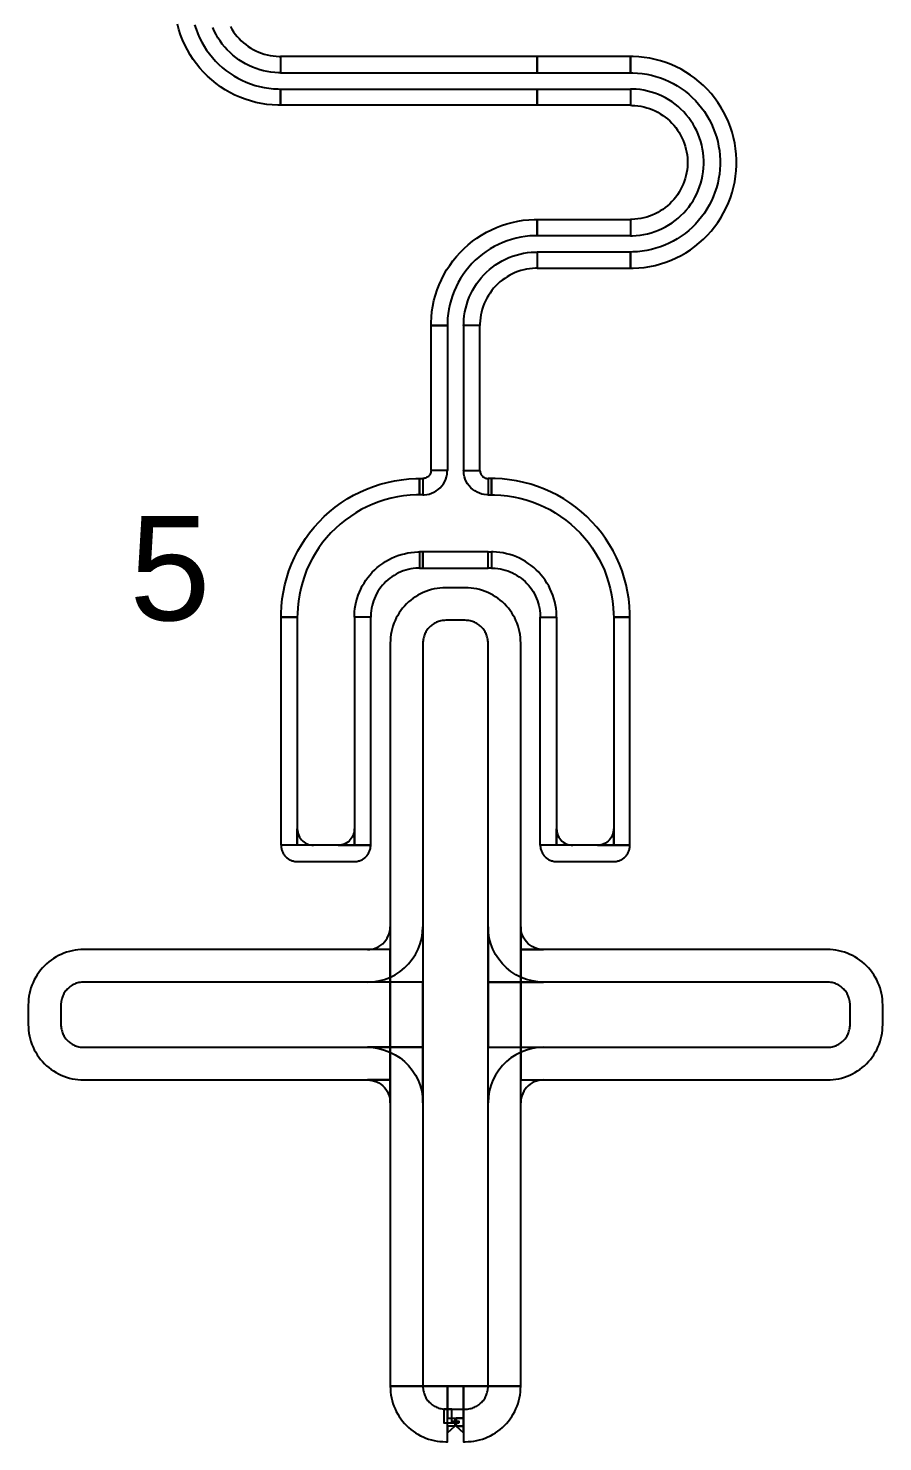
# Model space of a CAD drawing. Extents: x -3500 to 3500, y -3500 to 3500.
# Drawn here: x 1043 to 1567, y -1733 to -866 of the extents above; entities that cross this region are included whole.
import ezdxf

# ---------------------------------------------------------------- set-up
doc = ezdxf.new("R2010")
doc.units = 0
doc.layers.get('0').update_dxf_attribs({"linetype": 'CONTINUOUS'})
for name, color, linetype in [('BASEMETAL', 4, 'CONTINUOUS'), ('FRAME', 8, 'CONTINUOUS'), ('SECONDLAYER', 6, 'CONTINUOUS')]:
    doc.layers.add(name, color=color, linetype=linetype)
doc.styles.get("Standard").update_dxf_attribs({"font": 'arial.ttf'})

# ---------------------------------------------------------------- blocks, each defined once
blk = doc.blocks.new('CHIP_XSEARCH')
for points in [[(4644.97, 2636.38), (4645.86, 2633.64), (4646.89, 2630.95), (4648.06, 2628.32), (4649.37, 2625.76), (4650.81, 2623.26), (4652.38, 2620.85), (4654.07, 2618.52), (4655.88, 2616.28), (4657.81, 2614.14), (4659.84, 2612.1), (4661.98, 2610.18), (4664.22, 2608.37), (4666.55, 2606.67), (4668.97, 2605.1), (4671.46, 2603.67), (4674.03, 2602.36), (4676.66, 2601.19), (4679.34, 2600.15), (4682.08, 2599.26), (4684.86, 2598.52), (4687.68, 2597.92), (4690.52, 2597.47), (4693.39, 2597.17), (4696.26, 2597.02), (4697.7, 2597), (4697.7, 2587), (4696, 2587.02), (4692.6, 2587.2), (4689.22, 2587.56), (4685.86, 2588.09), (4682.53, 2588.8), (4679.24, 2589.68), (4676.01, 2590.73), (4672.83, 2591.95), (4669.72, 2593.33), (4666.69, 2594.88), (4663.74, 2596.58), (4660.89, 2598.43), (4658.13, 2600.43), (4655.49, 2602.57), (4652.96, 2604.85), (4650.55, 2607.26), (4648.28, 2609.79), (4646.14, 2612.43), (4644.14, 2615.18), (4642.28, 2618.04), (4640.58, 2620.98), (4639.04, 2624.02), (4637.65, 2627.13), (4636.43, 2630.3), (4635.38, 2633.54), (4634.5, 2636.83)], [(4666.94, 2635.3), (4667.86, 2633.71), (4668.86, 2632.18), (4669.94, 2630.69), (4671.09, 2629.27), (4672.32, 2627.91), (4673.61, 2626.61), (4674.97, 2625.39), (4676.4, 2624.23), (4677.88, 2623.16), (4679.42, 2622.16), (4681, 2621.24), (4682.64, 2620.41), (4684.31, 2619.66), (4686.02, 2619.01), (4687.76, 2618.44), (4689.53, 2617.97), (4691.33, 2617.59), (4693.14, 2617.3), (4694.96, 2617.11), (4696.79, 2617.01), (4697.7, 2617), (4697.7, 2607), (4696.53, 2607.02), (4694.17, 2607.14), (4691.83, 2607.38), (4689.5, 2607.75), (4687.2, 2608.24), (4684.92, 2608.85), (4682.68, 2609.58), (4680.48, 2610.43), (4678.33, 2611.38), (4676.23, 2612.45), (4674.19, 2613.63), (4672.22, 2614.91), (4670.31, 2616.3), (4668.48, 2617.78), (4666.73, 2619.36), (4665.06, 2621.02), (4663.49, 2622.77), (4662, 2624.61), (4660.62, 2626.51), (4659.33, 2628.49), (4658.16, 2630.53), (4657.09, 2632.63), (4656.13, 2634.78)]]:
    blk.add_lwpolyline(points)
for points in [[(4697.7, 2607), (4855, 2607), (4855, 2617), (4697.7, 2617)], [(4855, 2607), (4912.3, 2607), (4912.3, 2617), (4855, 2617)], [(4912.3, 2607), (4913.74, 2606.98), (4916.61, 2606.83), (4919.48, 2606.53), (4922.32, 2606.08), (4925.14, 2605.48), (4927.92, 2604.74), (4930.66, 2603.85), (4933.34, 2602.81), (4935.97, 2601.64), (4938.54, 2600.33), (4941.03, 2598.9), (4943.45, 2597.33), (4945.78, 2595.63), (4948.02, 2593.82), (4950.16, 2591.9), (4952.19, 2589.86), (4954.12, 2587.72), (4955.93, 2585.48), (4957.62, 2583.15), (4959.19, 2580.74), (4960.63, 2578.24), (4961.94, 2575.68), (4963.11, 2573.05), (4964.14, 2570.36), (4965.03, 2567.62), (4965.78, 2564.84), (4966.38, 2562.02), (4966.83, 2559.18), (4967.13, 2556.32), (4967.28, 2553.44), (4967.28, 2550.56), (4967.13, 2547.68), (4966.83, 2544.82), (4966.38, 2541.98), (4965.78, 2539.16), (4965.03, 2536.38), (4964.14, 2533.64), (4963.11, 2530.95), (4961.94, 2528.32), (4960.63, 2525.76), (4959.19, 2523.26), (4957.62, 2520.85), (4955.93, 2518.52), (4954.12, 2516.28), (4952.19, 2514.14), (4950.16, 2512.1), (4948.02, 2510.18), (4945.78, 2508.37), (4943.45, 2506.67), (4941.03, 2505.1), (4938.54, 2503.67), (4935.97, 2502.36), (4933.34, 2501.19), (4930.66, 2500.15), (4927.92, 2499.26), (4925.14, 2498.52), (4922.32, 2497.92), (4919.48, 2497.47), (4916.61, 2497.17), (4913.74, 2497.02), (4912.3, 2497), (4912.3, 2487), (4914, 2487.02), (4917.4, 2487.2), (4920.78, 2487.56), (4924.14, 2488.09), (4927.47, 2488.8), (4930.76, 2489.68), (4933.99, 2490.73), (4937.17, 2491.95), (4940.28, 2493.33), (4943.31, 2494.88), (4946.26, 2496.58), (4949.11, 2498.43), (4951.87, 2500.43), (4954.51, 2502.57), (4957.04, 2504.85), (4959.45, 2507.26), (4961.72, 2509.79), (4963.86, 2512.43), (4965.86, 2515.18), (4967.72, 2518.04), (4969.42, 2520.98), (4970.96, 2524.02), (4972.35, 2527.13), (4973.57, 2530.3), (4974.62, 2533.54), (4975.5, 2536.83), (4976.21, 2540.15), (4976.74, 2543.52), (4977.1, 2546.9), (4977.27, 2550.3), (4977.27, 2553.7), (4977.1, 2557.1), (4976.74, 2560.48), (4976.21, 2563.85), (4975.5, 2567.17), (4974.62, 2570.46), (4973.57, 2573.7), (4972.35, 2576.87), (4970.96, 2579.98), (4969.42, 2583.02), (4967.72, 2585.96), (4965.86, 2588.82), (4963.86, 2591.57), (4961.72, 2594.21), (4959.45, 2596.74), (4957.04, 2599.15), (4954.51, 2601.43), (4951.87, 2603.57), (4949.11, 2605.57), (4946.26, 2607.42), (4943.31, 2609.12), (4940.28, 2610.67), (4937.17, 2612.05), (4933.99, 2613.27), (4930.76, 2614.32), (4927.47, 2615.2), (4924.14, 2615.91), (4920.78, 2616.44), (4917.4, 2616.8), (4914, 2616.98), (4912.3, 2617)], [(4697.7, 2597), (4855, 2597), (4855, 2587), (4697.7, 2587)], [(4855, 2597), (4912.3, 2597), (4912.3, 2587), (4855, 2587)], [(4912.3, 2587), (4913.21, 2586.99), (4915.04, 2586.89), (4916.86, 2586.7), (4918.67, 2586.41), (4920.47, 2586.03), (4922.24, 2585.56), (4923.98, 2584.99), (4925.69, 2584.34), (4927.36, 2583.59), (4929, 2582.76), (4930.58, 2581.84), (4932.12, 2580.84), (4933.6, 2579.77), (4935.03, 2578.61), (4936.39, 2577.39), (4937.68, 2576.09), (4938.91, 2574.73), (4940.06, 2573.31), (4941.14, 2571.82), (4942.14, 2570.29), (4943.06, 2568.7), (4943.89, 2567.07), (4944.63, 2565.39), (4945.29, 2563.68), (4945.86, 2561.94), (4946.33, 2560.17), (4946.71, 2558.38), (4947, 2556.57), (4947.19, 2554.75), (4947.28, 2552.92), (4947.28, 2551.08), (4947.19, 2549.25), (4947, 2547.43), (4946.71, 2545.62), (4946.33, 2543.83), (4945.86, 2542.06), (4945.29, 2540.32), (4944.63, 2538.61), (4943.89, 2536.93), (4943.06, 2535.3), (4942.14, 2533.71), (4941.14, 2532.18), (4940.06, 2530.69), (4938.91, 2529.27), (4937.68, 2527.91), (4936.39, 2526.61), (4935.03, 2525.39), (4933.6, 2524.23), (4932.12, 2523.16), (4930.58, 2522.16), (4929, 2521.24), (4927.36, 2520.41), (4925.69, 2519.66), (4923.98, 2519.01), (4922.24, 2518.44), (4920.47, 2517.97), (4918.67, 2517.59), (4916.86, 2517.3), (4915.04, 2517.11), (4913.21, 2517.01), (4912.3, 2517), (4912.3, 2507), (4913.47, 2507.02), (4915.83, 2507.14), (4918.17, 2507.38), (4920.5, 2507.75), (4922.8, 2508.24), (4925.08, 2508.85), (4927.32, 2509.58), (4929.52, 2510.43), (4931.67, 2511.38), (4933.77, 2512.45), (4935.81, 2513.63), (4937.78, 2514.91), (4939.69, 2516.3), (4941.52, 2517.78), (4943.27, 2519.36), (4944.94, 2521.02), (4946.51, 2522.77), (4948, 2524.61), (4949.38, 2526.51), (4950.67, 2528.49), (4951.84, 2530.53), (4952.91, 2532.63), (4953.87, 2534.78), (4954.72, 2536.98), (4955.44, 2539.22), (4956.05, 2541.49), (4956.54, 2543.8), (4956.91, 2546.13), (4957.16, 2548.47), (4957.28, 2550.82), (4957.28, 2553.18), (4957.16, 2555.53), (4956.91, 2557.87), (4956.54, 2560.2), (4956.05, 2562.51), (4955.44, 2564.78), (4954.72, 2567.02), (4953.87, 2569.22), (4952.91, 2571.37), (4951.84, 2573.47), (4950.67, 2575.51), (4949.38, 2577.49), (4948, 2579.39), (4946.51, 2581.23), (4944.94, 2582.98), (4943.27, 2584.64), (4941.52, 2586.22), (4939.69, 2587.7), (4937.78, 2589.09), (4935.81, 2590.37), (4933.77, 2591.55), (4931.67, 2592.62), (4929.52, 2593.57), (4927.32, 2594.42), (4925.08, 2595.15), (4922.8, 2595.76), (4920.5, 2596.25), (4918.17, 2596.62), (4915.83, 2596.86), (4913.47, 2596.98), (4912.3, 2597)], [(4855, 2507), (4853.56, 2506.98), (4850.68, 2506.83), (4847.82, 2506.53), (4844.98, 2506.08), (4842.16, 2505.48), (4839.38, 2504.74), (4836.64, 2503.85), (4833.95, 2502.81), (4831.32, 2501.64), (4828.76, 2500.33), (4826.26, 2498.9), (4823.85, 2497.33), (4821.52, 2495.63), (4819.28, 2493.82), (4817.14, 2491.9), (4815.1, 2489.86), (4813.18, 2487.72), (4811.37, 2485.48), (4809.67, 2483.15), (4808.1, 2480.74), (4806.67, 2478.24), (4805.36, 2475.68), (4804.19, 2473.05), (4803.15, 2470.36), (4802.26, 2467.62), (4801.52, 2464.84), (4800.92, 2462.02), (4800.47, 2459.18), (4800.17, 2456.32), (4800.02, 2453.44), (4800, 2452), (4790, 2452), (4790.02, 2453.7), (4790.2, 2457.1), (4790.56, 2460.48), (4791.09, 2463.85), (4791.8, 2467.17), (4792.68, 2470.46), (4793.73, 2473.7), (4794.95, 2476.87), (4796.33, 2479.98), (4797.88, 2483.02), (4799.58, 2485.96), (4801.43, 2488.82), (4803.43, 2491.57), (4805.57, 2494.21), (4807.85, 2496.74), (4810.26, 2499.15), (4812.79, 2501.43), (4815.43, 2503.57), (4818.18, 2505.57), (4821.04, 2507.42), (4823.98, 2509.12), (4827.02, 2510.67), (4830.13, 2512.05), (4833.3, 2513.27), (4836.54, 2514.32), (4839.83, 2515.2), (4843.15, 2515.91), (4846.52, 2516.44), (4849.9, 2516.8), (4853.3, 2516.98), (4855, 2517)], [(4912.3, 2507), (4855, 2507), (4855, 2517), (4912.3, 2517)], [(4855, 2487), (4854.08, 2486.99), (4852.25, 2486.89), (4850.43, 2486.7), (4848.62, 2486.41), (4846.83, 2486.03), (4845.06, 2485.56), (4843.32, 2484.99), (4841.61, 2484.34), (4839.93, 2483.59), (4838.3, 2482.76), (4836.71, 2481.84), (4835.18, 2480.84), (4833.69, 2479.77), (4832.27, 2478.61), (4830.91, 2477.39), (4829.61, 2476.09), (4828.39, 2474.73), (4827.23, 2473.31), (4826.16, 2471.82), (4825.16, 2470.29), (4824.24, 2468.7), (4823.41, 2467.07), (4822.66, 2465.39), (4822.01, 2463.68), (4821.44, 2461.94), (4820.97, 2460.17), (4820.59, 2458.38), (4820.3, 2456.57), (4820.11, 2454.75), (4820.01, 2452.92), (4820, 2452), (4810, 2452), (4810.02, 2453.18), (4810.14, 2455.53), (4810.38, 2457.87), (4810.75, 2460.2), (4811.24, 2462.51), (4811.85, 2464.78), (4812.58, 2467.02), (4813.43, 2469.22), (4814.38, 2471.37), (4815.45, 2473.47), (4816.63, 2475.51), (4817.91, 2477.49), (4819.3, 2479.39), (4820.78, 2481.23), (4822.36, 2482.98), (4824.02, 2484.64), (4825.77, 2486.22), (4827.61, 2487.7), (4829.51, 2489.09), (4831.49, 2490.37), (4833.53, 2491.55), (4835.63, 2492.62), (4837.78, 2493.57), (4839.98, 2494.42), (4842.22, 2495.15), (4844.49, 2495.76), (4846.8, 2496.25), (4849.13, 2496.62), (4851.47, 2496.86), (4853.82, 2496.98), (4855, 2497)], [(4912.3, 2497), (4855, 2497), (4855, 2487), (4912.3, 2487)], [(4800, 2452), (4800, 2363), (4790, 2363), (4790, 2452)], [(4810, 2452), (4810, 2363), (4820, 2363), (4820, 2452)], [(4790, 2363), (4789.99, 2362.74), (4789.94, 2362.22), (4789.83, 2361.71), (4789.67, 2361.21), (4789.46, 2360.73), (4789.19, 2360.28), (4788.89, 2359.85), (4788.54, 2359.46), (4788.15, 2359.11), (4787.72, 2358.81), (4787.27, 2358.54), (4786.79, 2358.33), (4786.29, 2358.17), (4785.78, 2358.06), (4785.26, 2358.01), (4785, 2358), (4785, 2348), (4785.79, 2348.02), (4787.35, 2348.18), (4788.88, 2348.51), (4790.38, 2349), (4791.81, 2349.63), (4793.17, 2350.42), (4794.44, 2351.34), (4795.61, 2352.39), (4796.66, 2353.56), (4797.58, 2354.83), (4798.37, 2356.19), (4799, 2357.62), (4799.49, 2359.12), (4799.82, 2360.65), (4799.98, 2362.21), (4800, 2363)], [(4820, 2363), (4820.01, 2362.74), (4820.06, 2362.22), (4820.17, 2361.71), (4820.33, 2361.21), (4820.54, 2360.73), (4820.81, 2360.28), (4821.11, 2359.85), (4821.46, 2359.46), (4821.85, 2359.11), (4822.28, 2358.81), (4822.73, 2358.54), (4823.21, 2358.33), (4823.71, 2358.17), (4824.22, 2358.06), (4824.74, 2358.01), (4825, 2358), (4825, 2348), (4824.21, 2348.02), (4822.65, 2348.18), (4821.12, 2348.51), (4819.62, 2349), (4818.19, 2349.63), (4816.83, 2350.42), (4815.56, 2351.34), (4814.39, 2352.39), (4813.34, 2353.56), (4812.42, 2354.83), (4811.63, 2356.19), (4811, 2357.62), (4810.51, 2359.12), (4810.18, 2360.65), (4810.02, 2362.21), (4810, 2363)], [(4783, 2348), (4781.04, 2347.97), (4777.12, 2347.77), (4773.21, 2347.36), (4769.33, 2346.74), (4765.49, 2345.93), (4761.7, 2344.91), (4757.96, 2343.7), (4754.3, 2342.29), (4750.71, 2340.69), (4747.21, 2338.91), (4743.81, 2336.95), (4740.52, 2334.81), (4737.34, 2332.5), (4734.29, 2330.03), (4731.37, 2327.4), (4728.6, 2324.63), (4725.97, 2321.71), (4723.5, 2318.66), (4721.19, 2315.48), (4719.05, 2312.19), (4717.09, 2308.79), (4715.31, 2305.29), (4713.71, 2301.7), (4712.3, 2298.04), (4711.09, 2294.3), (4710.07, 2290.51), (4709.26, 2286.67), (4708.64, 2282.79), (4708.23, 2278.88), (4708.03, 2274.96), (4708, 2273), (4698, 2273), (4698.03, 2275.23), (4698.26, 2279.67), (4698.73, 2284.09), (4699.42, 2288.49), (4700.35, 2292.84), (4701.5, 2297.14), (4702.88, 2301.37), (4704.47, 2305.53), (4706.28, 2309.59), (4708.3, 2313.56), (4710.53, 2317.41), (4712.95, 2321.14), (4715.56, 2324.74), (4718.37, 2328.2), (4721.34, 2331.51), (4724.49, 2334.66), (4727.8, 2337.63), (4731.26, 2340.44), (4734.86, 2343.05), (4738.59, 2345.47), (4742.44, 2347.7), (4746.41, 2349.72), (4750.47, 2351.53), (4754.63, 2353.12), (4758.86, 2354.5), (4763.16, 2355.65), (4767.51, 2356.58), (4771.91, 2357.27), (4776.33, 2357.74), (4780.77, 2357.97), (4783, 2358)], [(4785, 2348), (4783, 2348), (4783, 2358), (4785, 2358)], [(4825, 2348), (4827, 2348), (4827, 2358), (4825, 2358)], [(4827, 2348), (4828.96, 2347.97), (4832.88, 2347.77), (4836.79, 2347.36), (4840.67, 2346.74), (4844.51, 2345.93), (4848.3, 2344.91), (4852.04, 2343.7), (4855.7, 2342.29), (4859.29, 2340.69), (4862.79, 2338.91), (4866.19, 2336.95), (4869.48, 2334.81), (4872.66, 2332.5), (4875.71, 2330.03), (4878.63, 2327.4), (4881.4, 2324.63), (4884.03, 2321.71), (4886.5, 2318.66), (4888.81, 2315.48), (4890.95, 2312.19), (4892.91, 2308.79), (4894.69, 2305.29), (4896.29, 2301.7), (4897.7, 2298.04), (4898.91, 2294.3), (4899.93, 2290.51), (4900.74, 2286.67), (4901.36, 2282.79), (4901.77, 2278.88), (4901.97, 2274.96), (4902, 2273), (4912, 2273), (4911.97, 2275.23), (4911.74, 2279.67), (4911.27, 2284.09), (4910.58, 2288.49), (4909.65, 2292.84), (4908.5, 2297.14), (4907.12, 2301.37), (4905.53, 2305.53), (4903.72, 2309.59), (4901.7, 2313.56), (4899.47, 2317.41), (4897.05, 2321.14), (4894.44, 2324.74), (4891.63, 2328.2), (4888.66, 2331.51), (4885.51, 2334.66), (4882.2, 2337.63), (4878.74, 2340.44), (4875.14, 2343.05), (4871.41, 2345.47), (4867.56, 2347.7), (4863.59, 2349.72), (4859.53, 2351.53), (4855.37, 2353.12), (4851.14, 2354.5), (4846.84, 2355.65), (4842.49, 2356.58), (4838.09, 2357.27), (4833.67, 2357.74), (4829.23, 2357.97), (4827, 2358)], [(4783, 2303), (4782.21, 2302.99), (4780.65, 2302.91), (4779.08, 2302.74), (4777.53, 2302.5), (4776, 2302.17), (4774.48, 2301.76), (4772.99, 2301.28), (4771.52, 2300.72), (4770.08, 2300.08), (4768.69, 2299.36), (4767.33, 2298.58), (4766.01, 2297.72), (4764.74, 2296.8), (4763.52, 2295.81), (4762.35, 2294.76), (4761.24, 2293.65), (4760.19, 2292.48), (4759.2, 2291.26), (4758.28, 2289.99), (4757.42, 2288.67), (4756.64, 2287.31), (4755.92, 2285.92), (4755.28, 2284.48), (4754.72, 2283.01), (4754.24, 2281.52), (4753.83, 2280), (4753.5, 2278.47), (4753.26, 2276.92), (4753.09, 2275.35), (4753.01, 2273.79), (4753, 2273), (4743, 2273), (4743.01, 2274.05), (4743.12, 2276.14), (4743.34, 2278.22), (4743.67, 2280.29), (4744.11, 2282.34), (4744.65, 2284.36), (4745.29, 2286.35), (4746.04, 2288.31), (4746.9, 2290.22), (4747.85, 2292.09), (4748.89, 2293.9), (4750.03, 2295.66), (4751.27, 2297.35), (4752.58, 2298.98), (4753.99, 2300.53), (4755.47, 2302.01), (4757.02, 2303.42), (4758.65, 2304.73), (4760.34, 2305.97), (4762.1, 2307.11), (4763.91, 2308.15), (4765.78, 2309.1), (4767.69, 2309.96), (4769.65, 2310.71), (4771.64, 2311.35), (4773.66, 2311.89), (4775.71, 2312.33), (4777.78, 2312.66), (4779.86, 2312.88), (4781.95, 2312.99), (4783, 2313)], [(4785, 2313), (4783, 2313), (4783, 2303), (4785, 2303)], [(4785, 2313), (4785, 2303), (4825, 2303), (4825, 2313)], [(4825, 2313), (4827, 2313), (4827, 2303), (4825, 2303)], [(4827, 2303), (4827.79, 2302.99), (4829.35, 2302.91), (4830.92, 2302.74), (4832.47, 2302.5), (4834, 2302.17), (4835.52, 2301.76), (4837.01, 2301.28), (4838.48, 2300.72), (4839.92, 2300.08), (4841.31, 2299.36), (4842.67, 2298.58), (4843.99, 2297.72), (4845.26, 2296.8), (4846.48, 2295.81), (4847.65, 2294.76), (4848.76, 2293.65), (4849.81, 2292.48), (4850.8, 2291.26), (4851.72, 2289.99), (4852.58, 2288.67), (4853.36, 2287.31), (4854.08, 2285.92), (4854.72, 2284.48), (4855.28, 2283.01), (4855.76, 2281.52), (4856.17, 2280), (4856.5, 2278.47), (4856.74, 2276.92), (4856.91, 2275.35), (4856.99, 2273.79), (4857, 2273), (4867, 2273), (4866.99, 2274.05), (4866.88, 2276.14), (4866.66, 2278.22), (4866.33, 2280.29), (4865.89, 2282.34), (4865.35, 2284.36), (4864.71, 2286.35), (4863.96, 2288.31), (4863.1, 2290.22), (4862.15, 2292.09), (4861.11, 2293.9), (4859.97, 2295.66), (4858.73, 2297.35), (4857.42, 2298.98), (4856.01, 2300.53), (4854.53, 2302.01), (4852.98, 2303.42), (4851.35, 2304.73), (4849.66, 2305.97), (4847.9, 2307.11), (4846.09, 2308.15), (4844.22, 2309.1), (4842.31, 2309.96), (4840.35, 2310.71), (4838.36, 2311.35), (4836.34, 2311.89), (4834.29, 2312.33), (4832.22, 2312.66), (4830.14, 2312.88), (4828.05, 2312.99), (4827, 2313)], [(4805, 2291), (4799, 2291), (4797.22, 2290.95), (4795.45, 2290.81), (4793.68, 2290.58), (4791.93, 2290.26), (4790.2, 2289.84), (4788.49, 2289.34), (4786.82, 2288.74), (4785.17, 2288.06), (4783.56, 2287.29), (4782, 2286.44), (4780.48, 2285.51), (4779.02, 2284.51), (4777.6, 2283.42), (4776.25, 2282.27), (4774.96, 2281.04), (4773.73, 2279.75), (4772.58, 2278.4), (4771.49, 2276.98), (4770.49, 2275.52), (4769.56, 2274), (4768.71, 2272.44), (4767.94, 2270.83), (4767.26, 2269.18), (4766.66, 2267.51), (4766.16, 2265.8), (4765.74, 2264.07), (4765.42, 2262.32), (4765.19, 2260.55), (4765.05, 2258.78), (4765, 2257), (4765, 1801), (4845, 1801), (4845, 2257), (4844.95, 2258.78), (4844.81, 2260.55), (4844.58, 2262.32), (4844.26, 2264.07), (4843.84, 2265.8), (4843.34, 2267.51), (4842.74, 2269.18), (4842.06, 2270.83), (4841.29, 2272.44), (4840.44, 2274), (4839.51, 2275.52), (4838.51, 2276.98), (4837.42, 2278.4), (4836.27, 2279.75), (4835.04, 2281.04), (4833.75, 2282.27), (4832.4, 2283.42), (4830.98, 2284.51), (4829.52, 2285.51), (4828, 2286.44), (4826.44, 2287.29), (4824.83, 2288.06), (4823.18, 2288.74), (4821.51, 2289.34), (4819.8, 2289.84), (4818.07, 2290.26), (4816.32, 2290.58), (4814.55, 2290.81), (4812.78, 2290.95), (4811, 2291)], [(4708, 2273), (4708, 2133), (4698, 2133), (4698, 2273)], [(4743, 2273), (4743, 2133), (4753, 2133), (4753, 2273)], [(4867, 2273), (4867, 2133), (4857, 2133), (4857, 2273)], [(4902, 2273), (4902, 2133), (4912, 2133), (4912, 2273)], [(4708, 2133), (4708, 2143), (4708.05, 2141.95), (4708.22, 2140.92), (4708.49, 2139.91), (4708.86, 2138.93), (4709.34, 2138), (4709.91, 2137.12), (4710.57, 2136.31), (4711.31, 2135.57), (4712.12, 2134.91), (4713, 2134.34), (4713.93, 2133.86), (4714.91, 2133.49), (4715.92, 2133.22), (4716.95, 2133.05), (4718, 2133)], [(4743, 2133), (4743, 2143), (4742.95, 2141.95), (4742.78, 2140.92), (4742.51, 2139.91), (4742.14, 2138.93), (4741.66, 2138), (4741.09, 2137.12), (4740.43, 2136.31), (4739.69, 2135.57), (4738.88, 2134.91), (4738, 2134.34), (4737.07, 2133.86), (4736.09, 2133.49), (4735.08, 2133.22), (4734.05, 2133.05), (4733, 2133)], [(4867, 2133), (4867, 2143), (4867.05, 2141.95), (4867.22, 2140.92), (4867.49, 2139.91), (4867.86, 2138.93), (4868.34, 2138), (4868.91, 2137.12), (4869.57, 2136.31), (4870.31, 2135.57), (4871.12, 2134.91), (4872, 2134.34), (4872.93, 2133.86), (4873.91, 2133.49), (4874.92, 2133.22), (4875.95, 2133.05), (4877, 2133)], [(4902, 2133), (4902, 2143), (4901.95, 2141.95), (4901.78, 2140.92), (4901.51, 2139.91), (4901.14, 2138.93), (4900.66, 2138), (4900.09, 2137.12), (4899.43, 2136.31), (4898.69, 2135.57), (4897.88, 2134.91), (4897, 2134.34), (4896.07, 2133.86), (4895.09, 2133.49), (4894.08, 2133.22), (4893.05, 2133.05), (4892, 2133)], [(4725.5, 2133), (4698, 2133), (4698, 2133), (4698.01, 2132.48), (4698.05, 2131.95), (4698.12, 2131.44), (4698.22, 2130.92), (4698.34, 2130.41), (4698.49, 2129.91), (4698.66, 2129.42), (4698.86, 2128.93), (4699.09, 2128.46), (4699.34, 2128), (4699.61, 2127.55), (4699.91, 2127.12), (4700.23, 2126.71), (4700.57, 2126.31), (4700.93, 2125.93), (4701.31, 2125.57), (4701.71, 2125.23), (4702.12, 2124.91), (4702.55, 2124.61), (4703, 2124.34), (4703.46, 2124.09), (4703.93, 2123.86), (4704.42, 2123.66), (4704.91, 2123.49), (4705.41, 2123.34), (4705.92, 2123.22), (4706.44, 2123.12), (4706.95, 2123.05), (4707.48, 2123.01), (4708, 2123), (4743, 2123), (4743.52, 2123.01), (4744.05, 2123.05), (4744.56, 2123.12), (4745.08, 2123.22), (4745.59, 2123.34), (4746.09, 2123.49), (4746.58, 2123.66), (4747.07, 2123.86), (4747.54, 2124.09), (4748, 2124.34), (4748.45, 2124.61), (4748.88, 2124.91), (4749.29, 2125.23), (4749.69, 2125.57), (4750.07, 2125.93), (4750.43, 2126.31), (4750.77, 2126.71), (4751.09, 2127.12), (4751.39, 2127.55), (4751.66, 2128), (4751.91, 2128.46), (4752.14, 2128.93), (4752.34, 2129.42), (4752.51, 2129.91), (4752.66, 2130.41), (4752.78, 2130.92), (4752.88, 2131.44), (4752.95, 2131.95), (4752.99, 2132.48), (4753, 2133), (4753, 2133)], [(4884.5, 2133), (4857, 2133), (4857, 2133), (4857.01, 2132.48), (4857.05, 2131.95), (4857.12, 2131.44), (4857.22, 2130.92), (4857.34, 2130.41), (4857.49, 2129.91), (4857.66, 2129.42), (4857.86, 2128.93), (4858.09, 2128.46), (4858.34, 2128), (4858.61, 2127.55), (4858.91, 2127.12), (4859.23, 2126.71), (4859.57, 2126.31), (4859.93, 2125.93), (4860.31, 2125.57), (4860.71, 2125.23), (4861.12, 2124.91), (4861.55, 2124.61), (4862, 2124.34), (4862.46, 2124.09), (4862.93, 2123.86), (4863.42, 2123.66), (4863.91, 2123.49), (4864.41, 2123.34), (4864.92, 2123.22), (4865.44, 2123.12), (4865.95, 2123.05), (4866.48, 2123.01), (4867, 2123), (4902, 2123), (4902.52, 2123.01), (4903.05, 2123.05), (4903.56, 2123.12), (4904.08, 2123.22), (4904.59, 2123.34), (4905.09, 2123.49), (4905.58, 2123.66), (4906.07, 2123.86), (4906.54, 2124.09), (4907, 2124.34), (4907.45, 2124.61), (4907.88, 2124.91), (4908.29, 2125.23), (4908.69, 2125.57), (4909.07, 2125.93), (4909.43, 2126.31), (4909.77, 2126.71), (4910.09, 2127.12), (4910.39, 2127.55), (4910.66, 2128), (4910.91, 2128.46), (4911.14, 2128.93), (4911.34, 2129.42), (4911.51, 2129.91), (4911.66, 2130.41), (4911.78, 2130.92), (4911.88, 2131.44), (4911.95, 2131.95), (4911.99, 2132.48), (4912, 2133), (4912, 2133)], [(4765, 2069), (4751, 2069), (4752.46, 2069.08), (4753.91, 2069.31), (4755.33, 2069.69), (4756.69, 2070.21), (4758, 2070.88), (4759.23, 2071.67), (4760.37, 2072.6), (4761.4, 2073.63), (4762.33, 2074.77), (4763.12, 2076), (4763.79, 2077.31), (4764.31, 2078.67), (4764.69, 2080.09), (4764.92, 2081.54), (4765, 2083)], [(4845, 2069), (4859, 2069), (4857.54, 2069.08), (4856.09, 2069.31), (4854.67, 2069.69), (4853.31, 2070.21), (4852, 2070.88), (4850.77, 2071.67), (4849.63, 2072.6), (4848.6, 2073.63), (4847.67, 2074.77), (4846.88, 2076), (4846.21, 2077.31), (4845.69, 2078.67), (4845.31, 2080.09), (4845.08, 2081.54), (4845, 2083)], [(4765, 2029), (4765, 2069), (4577, 2069), (4575.22, 2068.95), (4573.45, 2068.81), (4571.68, 2068.58), (4569.93, 2068.26), (4568.2, 2067.84), (4566.49, 2067.34), (4564.82, 2066.74), (4563.17, 2066.06), (4561.56, 2065.29), (4560, 2064.44), (4558.48, 2063.51), (4557.02, 2062.51), (4555.6, 2061.42), (4554.25, 2060.27), (4552.96, 2059.04), (4551.73, 2057.75), (4550.58, 2056.4), (4549.49, 2054.98), (4548.49, 2053.52), (4547.56, 2052), (4546.71, 2050.44), (4545.94, 2048.83), (4545.26, 2047.18), (4544.66, 2045.51), (4544.16, 2043.8), (4543.74, 2042.07), (4543.42, 2040.32), (4543.19, 2038.55), (4543.05, 2036.78), (4543, 2035), (4543, 2023), (4543.05, 2021.22), (4543.19, 2019.45), (4543.42, 2017.68), (4543.74, 2015.93), (4544.16, 2014.2), (4544.66, 2012.49), (4545.26, 2010.82), (4545.94, 2009.17), (4546.71, 2007.56), (4547.56, 2006), (4548.49, 2004.48), (4549.49, 2003.02), (4550.58, 2001.6), (4551.73, 2000.25), (4552.96, 1998.96), (4554.25, 1997.73), (4555.6, 1996.58), (4557.02, 1995.49), (4558.48, 1994.49), (4560, 1993.56), (4561.56, 1992.71), (4563.17, 1991.94), (4564.82, 1991.26), (4566.49, 1990.66), (4568.2, 1990.16), (4569.93, 1989.74), (4571.68, 1989.42), (4573.45, 1989.19), (4575.22, 1989.05), (4577, 1989), (4765, 1989)], [(4845, 2029), (4845, 1989), (5033, 1989), (5034.78, 1989.05), (5036.55, 1989.19), (5038.32, 1989.42), (5040.07, 1989.74), (5041.8, 1990.16), (5043.51, 1990.66), (5045.18, 1991.26), (5046.83, 1991.94), (5048.44, 1992.71), (5050, 1993.56), (5051.52, 1994.49), (5052.98, 1995.49), (5054.4, 1996.58), (5055.75, 1997.73), (5057.04, 1998.96), (5058.27, 2000.25), (5059.42, 2001.6), (5060.51, 2003.02), (5061.51, 2004.48), (5062.44, 2006), (5063.29, 2007.56), (5064.06, 2009.17), (5064.74, 2010.82), (5065.34, 2012.49), (5065.84, 2014.2), (5066.26, 2015.93), (5066.58, 2017.68), (5066.81, 2019.45), (5066.95, 2021.22), (5067, 2023), (5067, 2035), (5066.95, 2036.78), (5066.81, 2038.55), (5066.58, 2040.32), (5066.26, 2042.07), (5065.84, 2043.8), (5065.34, 2045.51), (5064.74, 2047.18), (5064.06, 2048.83), (5063.29, 2050.44), (5062.44, 2052), (5061.51, 2053.52), (5060.51, 2054.98), (5059.42, 2056.4), (5058.27, 2057.75), (5057.04, 2059.04), (5055.75, 2060.27), (5054.4, 2061.42), (5052.98, 2062.51), (5051.52, 2063.51), (5050, 2064.44), (5048.44, 2065.29), (5046.83, 2066.06), (5045.18, 2066.74), (5043.51, 2067.34), (5041.8, 2067.84), (5040.07, 2068.26), (5038.32, 2068.58), (5036.55, 2068.81), (5034.78, 2068.95), (5033, 2069), (4845, 2069)], [(4765, 1989), (4751, 1989), (4752.46, 1988.92), (4753.91, 1988.69), (4755.33, 1988.31), (4756.69, 1987.79), (4758, 1987.12), (4759.23, 1986.33), (4760.37, 1985.4), (4761.4, 1984.37), (4762.33, 1983.23), (4763.12, 1982), (4763.79, 1980.69), (4764.31, 1979.33), (4764.69, 1977.91), (4764.92, 1976.46), (4765, 1975)], [(4845, 1989), (4859, 1989), (4857.54, 1988.92), (4856.09, 1988.69), (4854.67, 1988.31), (4853.31, 1987.79), (4852, 1987.12), (4850.77, 1986.33), (4849.63, 1985.4), (4848.6, 1984.37), (4847.67, 1983.23), (4846.88, 1982), (4846.21, 1980.69), (4845.69, 1979.33), (4845.31, 1977.91), (4845.08, 1976.46), (4845, 1975)], [(4782.5, 1801), (4765, 1801), (4765, 1801), (4765.05, 1799.22), (4765.19, 1797.45), (4765.42, 1795.68), (4765.74, 1793.93), (4766.16, 1792.2), (4766.66, 1790.49), (4767.26, 1788.82), (4767.94, 1787.17), (4768.71, 1785.56), (4769.56, 1784), (4770.49, 1782.48), (4771.49, 1781.02), (4772.58, 1779.6), (4773.73, 1778.25), (4774.96, 1776.96), (4776.25, 1775.73), (4777.6, 1774.58), (4779.02, 1773.49), (4780.48, 1772.49), (4782, 1771.56), (4783.56, 1770.71), (4785.17, 1769.94), (4786.82, 1769.26), (4788.49, 1768.66), (4790.2, 1768.16), (4791.93, 1767.74), (4793.68, 1767.42), (4795.45, 1767.19), (4797.22, 1767.05), (4799, 1767), (4800, 1767), (4800, 1801)], [(4800, 1801), (4800, 1781.5), (4810, 1781.5), (4810, 1801)], [(4827.5, 1801), (4810, 1801), (4810, 1767), (4811, 1767), (4812.78, 1767.05), (4814.55, 1767.19), (4816.32, 1767.42), (4818.07, 1767.74), (4819.8, 1768.16), (4821.51, 1768.66), (4823.18, 1769.26), (4824.83, 1769.94), (4826.44, 1770.71), (4828, 1771.56), (4829.52, 1772.49), (4830.98, 1773.49), (4832.4, 1774.58), (4833.75, 1775.73), (4835.04, 1776.96), (4836.27, 1778.25), (4837.42, 1779.6), (4838.51, 1781.02), (4839.51, 1782.48), (4840.44, 1784), (4841.29, 1785.56), (4842.06, 1787.17), (4842.74, 1788.82), (4843.34, 1790.49), (4843.84, 1792.2), (4844.26, 1793.93), (4844.58, 1795.68), (4844.81, 1797.45), (4844.95, 1799.22), (4845, 1801), (4845, 1801)], [(4804.65, 1781.5), (4804.65, 1776.5), (4800, 1776.5), (4800, 1781.5)], [(4805.35, 1781.5), (4805.35, 1776.5), (4810, 1776.5), (4810, 1781.5)], [(4800, 1776.5), (4800, 1772.5), (4800, 1772.5), (4804.65, 1776.5)], [(4805.35, 1776.5), (4810, 1772.5), (4810, 1772.5), (4810, 1776.5)]]:
    blk.add_lwpolyline(points, close=True)
at = {"layer": 'SECONDLAYER'}
for points in [[(4805, 1787), (4811, 1787), (4811.73, 1787.02), (4812.46, 1787.08), (4813.19, 1787.17), (4813.91, 1787.31), (4814.62, 1787.48), (4815.33, 1787.69), (4816.02, 1787.93), (4816.69, 1788.21), (4817.36, 1788.53), (4818, 1788.88), (4818.62, 1789.26), (4819.23, 1789.67), (4819.81, 1790.12), (4820.37, 1790.6), (4820.9, 1791.1), (4821.4, 1791.63), (4821.88, 1792.19), (4822.33, 1792.77), (4822.74, 1793.38), (4823.12, 1794), (4823.47, 1794.64), (4823.79, 1795.31), (4824.07, 1795.98), (4824.31, 1796.67), (4824.52, 1797.38), (4824.69, 1798.09), (4824.83, 1798.81), (4824.92, 1799.54), (4824.98, 1800.27), (4825, 1801), (4825, 2257), (4824.98, 2257.73), (4824.92, 2258.46), (4824.83, 2259.19), (4824.69, 2259.91), (4824.52, 2260.62), (4824.31, 2261.33), (4824.07, 2262.02), (4823.79, 2262.69), (4823.47, 2263.36), (4823.12, 2264), (4822.74, 2264.62), (4822.33, 2265.23), (4821.88, 2265.81), (4821.4, 2266.37), (4820.9, 2266.9), (4820.37, 2267.4), (4819.81, 2267.88), (4819.23, 2268.33), (4818.62, 2268.74), (4818, 2269.12), (4817.36, 2269.47), (4816.69, 2269.79), (4816.02, 2270.07), (4815.33, 2270.31), (4814.62, 2270.52), (4813.91, 2270.69), (4813.19, 2270.83), (4812.46, 2270.92), (4811.73, 2270.98), (4811, 2271), (4799, 2271), (4798.27, 2270.98), (4797.54, 2270.92), (4796.81, 2270.83), (4796.09, 2270.69), (4795.38, 2270.52), (4794.67, 2270.31), (4793.98, 2270.07), (4793.31, 2269.79), (4792.64, 2269.47), (4792, 2269.12), (4791.38, 2268.74), (4790.77, 2268.33), (4790.19, 2267.88), (4789.63, 2267.4), (4789.1, 2266.9), (4788.6, 2266.37), (4788.12, 2265.81), (4787.67, 2265.23), (4787.26, 2264.62), (4786.88, 2264), (4786.53, 2263.36), (4786.21, 2262.69), (4785.93, 2262.02), (4785.69, 2261.33), (4785.48, 2260.62), (4785.31, 2259.91), (4785.17, 2259.19), (4785.08, 2258.46), (4785.02, 2257.73), (4785, 2257), (4785, 1801), (4785.02, 1800.27), (4785.08, 1799.54), (4785.17, 1798.81), (4785.31, 1798.09), (4785.48, 1797.38), (4785.69, 1796.67), (4785.93, 1795.98), (4786.21, 1795.31), (4786.53, 1794.64), (4786.88, 1794), (4787.26, 1793.38), (4787.67, 1792.77), (4788.12, 1792.19), (4788.6, 1791.63), (4789.1, 1791.1), (4789.63, 1790.6), (4790.19, 1790.12), (4790.77, 1789.67), (4791.38, 1789.26), (4792, 1788.88), (4792.64, 1788.53), (4793.31, 1788.21), (4793.98, 1787.93), (4794.67, 1787.69), (4795.38, 1787.48), (4796.09, 1787.31), (4796.81, 1787.17), (4797.54, 1787.08), (4798.27, 1787.02), (4799, 1787)], [(4785, 2049), (4751, 2049), (4754.55, 2049.19), (4758.07, 2049.74), (4761.51, 2050.66), (4764.83, 2051.94), (4768, 2053.56), (4770.98, 2055.49), (4773.75, 2057.73), (4776.27, 2060.25), (4778.51, 2063.02), (4780.44, 2066), (4782.06, 2069.17), (4783.34, 2072.49), (4784.26, 2075.93), (4784.81, 2079.45), (4785, 2083)], [(4825, 2049), (4859, 2049), (4855.45, 2049.19), (4851.93, 2049.74), (4848.49, 2050.66), (4845.17, 2051.94), (4842, 2053.56), (4839.02, 2055.49), (4836.25, 2057.73), (4833.73, 2060.25), (4831.49, 2063.02), (4829.56, 2066), (4827.94, 2069.17), (4826.66, 2072.49), (4825.74, 2075.93), (4825.19, 2079.45), (4825, 2083)], [(4785, 2029), (4785, 2049), (4577, 2049), (4576.27, 2048.98), (4575.54, 2048.92), (4574.81, 2048.83), (4574.09, 2048.69), (4573.38, 2048.52), (4572.67, 2048.31), (4571.98, 2048.07), (4571.31, 2047.79), (4570.64, 2047.47), (4570, 2047.12), (4569.38, 2046.74), (4568.77, 2046.33), (4568.19, 2045.88), (4567.63, 2045.4), (4567.1, 2044.9), (4566.6, 2044.37), (4566.12, 2043.81), (4565.67, 2043.23), (4565.26, 2042.62), (4564.88, 2042), (4564.53, 2041.36), (4564.21, 2040.69), (4563.93, 2040.02), (4563.69, 2039.33), (4563.48, 2038.62), (4563.31, 2037.91), (4563.17, 2037.19), (4563.08, 2036.46), (4563.02, 2035.73), (4563, 2035), (4563, 2023), (4563.02, 2022.27), (4563.08, 2021.54), (4563.17, 2020.81), (4563.31, 2020.09), (4563.48, 2019.38), (4563.69, 2018.67), (4563.93, 2017.98), (4564.21, 2017.31), (4564.53, 2016.64), (4564.88, 2016), (4565.26, 2015.38), (4565.67, 2014.77), (4566.12, 2014.19), (4566.6, 2013.63), (4567.1, 2013.1), (4567.63, 2012.6), (4568.19, 2012.12), (4568.77, 2011.67), (4569.38, 2011.26), (4570, 2010.88), (4570.64, 2010.53), (4571.31, 2010.21), (4571.98, 2009.93), (4572.67, 2009.69), (4573.38, 2009.48), (4574.09, 2009.31), (4574.81, 2009.17), (4575.54, 2009.08), (4576.27, 2009.02), (4577, 2009), (4785, 2009)], [(4825, 2029), (4825, 2009), (5033, 2009), (5033.73, 2009.02), (5034.46, 2009.08), (5035.19, 2009.17), (5035.91, 2009.31), (5036.62, 2009.48), (5037.33, 2009.69), (5038.02, 2009.93), (5038.69, 2010.21), (5039.36, 2010.53), (5040, 2010.88), (5040.62, 2011.26), (5041.23, 2011.67), (5041.81, 2012.12), (5042.37, 2012.6), (5042.9, 2013.1), (5043.4, 2013.63), (5043.88, 2014.19), (5044.33, 2014.77), (5044.74, 2015.38), (5045.12, 2016), (5045.47, 2016.64), (5045.79, 2017.31), (5046.07, 2017.98), (5046.31, 2018.67), (5046.52, 2019.38), (5046.69, 2020.09), (5046.83, 2020.81), (5046.92, 2021.54), (5046.98, 2022.27), (5047, 2023), (5047, 2035), (5046.98, 2035.73), (5046.92, 2036.46), (5046.83, 2037.19), (5046.69, 2037.91), (5046.52, 2038.62), (5046.31, 2039.33), (5046.07, 2040.02), (5045.79, 2040.69), (5045.47, 2041.36), (5045.12, 2042), (5044.74, 2042.62), (5044.33, 2043.23), (5043.88, 2043.81), (5043.4, 2044.37), (5042.9, 2044.9), (5042.37, 2045.4), (5041.81, 2045.88), (5041.23, 2046.33), (5040.62, 2046.74), (5040, 2047.12), (5039.36, 2047.47), (5038.69, 2047.79), (5038.02, 2048.07), (5037.33, 2048.31), (5036.62, 2048.52), (5035.91, 2048.69), (5035.19, 2048.83), (5034.46, 2048.92), (5033.73, 2048.98), (5033, 2049), (4825, 2049)], [(4785, 2009), (4751, 2009), (4754.55, 2008.81), (4758.07, 2008.26), (4761.51, 2007.34), (4764.83, 2006.06), (4768, 2004.44), (4770.98, 2002.51), (4773.75, 2000.27), (4776.27, 1997.75), (4778.51, 1994.98), (4780.44, 1992), (4782.06, 1988.83), (4783.34, 1985.51), (4784.26, 1982.07), (4784.81, 1978.55), (4785, 1975)], [(4825, 2009), (4859, 2009), (4855.45, 2008.81), (4851.93, 2008.26), (4848.49, 2007.34), (4845.17, 2006.06), (4842, 2004.44), (4839.02, 2002.51), (4836.25, 2000.27), (4833.73, 1997.75), (4831.49, 1994.98), (4829.56, 1992), (4827.94, 1988.83), (4826.66, 1985.51), (4825.74, 1982.07), (4825.19, 1978.55), (4825, 1975)], [(4802.75, 1778.65), (4802.75, 1787), (4797.75, 1787), (4797.75, 1778.65)], [(4804.65, 1778.65), (4804.65, 1779.35), (4802.75, 1779.35), (4802.75, 1778.65)], [(4805.35, 1778.65), (4805.35, 1779.35), (4804.65, 1779.35), (4804.65, 1778.65)], [(4807.25, 1778.65), (4807.25, 1779.35), (4805.35, 1779.35), (4805.35, 1778.65)]]:
    blk.add_lwpolyline(points, close=True, dxfattribs=at)
at = {"layer": 'FRAME'}
blk.add_text('5', height=64, dxfattribs=at).set_placement((4605, 2271))

msp = doc.modelspace()

# ---------------------------------------------------------------- block references
at = {"layer": 'BASEMETAL'}
msp.add_blockref('CHIP_XSEARCH', (-3500, -3500), dxfattribs=at)

doc.saveas('drawing.dxf')
